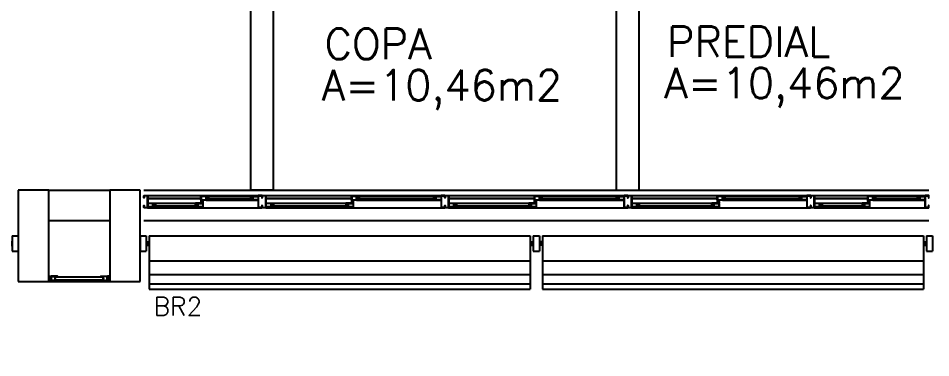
# Model space of a CAD drawing. Header units: millimetres. Extents: x 2128 to 2646, y 1972 to 2207.
# Drawn here: x 2458.24 to 2464.22, y 2053.22 to 2055.44 of the extents above; entities that cross this region are included whole.
import ezdxf

# ---------------------------------------------------------------- set-up
doc = ezdxf.new("R2010")
doc.units = ezdxf.units.MM
for name, color, linetype in [('AR-ALV', 2, 'Continuous'), ('AR-BRISES', 1, 'Continuous'), ('AR-ESQ', 1, 'Continuous'), ('AR-ESTC', 3, 'Continuous'), ('AR-PEITORIL', 1, 'Continuous'), ('ar-talude', 1, 'Continuous'), ('BR-LINHAS', 1, 'Continuous'), ('BR-MONTANTE', 242, 'Continuous'), ('BR-PAINEL', 1, 'Continuous'), ('BR-SUPORTE', 1, 'Continuous'), ('BR-TEXTO', 2, 'Continuous'), ('DT-ESQ-BAGUETE-C', 1, 'Continuous'), ('DT-ESQ-BAGUETE-V', 1, 'Continuous'), ('DT-ESQ-CHAPA DOBRADA-V', 1, 'Continuous'), ('DT-ESQ-PERFIL CADEIRA-C', 2, 'Continuous'), ('DT-ESQ-PERFIL CADEIRA-V', 2, 'Continuous'), ('DT-ESQ-PERFIL U SIMPLES-C', 2, 'Continuous'), ('DT-ESQ-PERFIL U-C', 2, 'Continuous'), ('DT-ESQ-PERFIL U-V', 1, 'Continuous'), ('DT-ESQ-VENEZIANA-C', 1, 'Continuous'), ('DT-ESQ-VENEZIANA-V', 1, 'Continuous'), ('DT-ESQ-VIDRO-C', 2, 'Continuous'), ('DT-TXTMOD', 1, 'Continuous'), ('TEXTO', 2, 'Continuous'), ('Área', 2, 'Continuous')]:
    doc.layers.add(name, color=color, linetype=linetype)
doc.styles.add('S10', font='simplex.shx', dxfattribs={"height": 0.1})
doc.styles.add('S12', font='simplex.shx', dxfattribs={"width": 1.1, "height": 0.12})
doc.styles.add('UNB-100', font='simplex.shx', dxfattribs={"height": 0.2})

# ---------------------------------------------------------------- blocks, each defined once
blk = doc.blocks.new('EF65-P')
at = {"layer": 'DT-ESQ-BAGUETE-C', "ltscale": 0.1}
for points in [[(0.4225, -0.055), (0.409, -0.055), (0.409, -0.0535), (0.422, -0.0535, 0.414214), (0.4225, -0.053), (0.4225, -0.042, 0.414214), (0.422, -0.0415), (0.409, -0.0415), (0.409, -0.04), (0.4225, -0.04, -0.414214), (0.424, -0.0415), (0.424, -0.0535, -0.414214)], [(0.7015, -0.055), (0.715, -0.055), (0.715, -0.0535), (0.702, -0.0535, -0.414214), (0.7015, -0.053), (0.7015, -0.042, -0.414214), (0.702, -0.0415), (0.715, -0.0415), (0.715, -0.04), (0.7015, -0.04, 0.414214), (0.7, -0.0415), (0.7, -0.0535, 0.414214)], [(1.41, -0.055), (1.3965, -0.055), (1.3965, -0.0535), (1.4095, -0.0535, 0.414214), (1.41, -0.053), (1.41, -0.042, 0.414214), (1.4095, -0.0415), (1.3965, -0.0415), (1.3965, -0.04), (1.41, -0.04, -0.414214), (1.4115, -0.0415), (1.4115, -0.0535, -0.414214)], [(1.9015, -0.055), (1.915, -0.055), (1.915, -0.0535), (1.902, -0.0535, -0.414214), (1.9015, -0.053), (1.9015, -0.042, -0.414214), (1.902, -0.0415), (1.915, -0.0415), (1.915, -0.04), (1.9015, -0.04, 0.414214), (1.9, -0.0415), (1.9, -0.0535, 0.414214)], [(2.61, -0.055), (2.5965, -0.055), (2.5965, -0.0535), (2.6095, -0.0535, 0.414214), (2.61, -0.053), (2.61, -0.042, 0.414214), (2.6095, -0.0415), (2.5965, -0.0415), (2.5965, -0.04), (2.61, -0.04, -0.414214), (2.6115, -0.0415), (2.6115, -0.0535, -0.414214)], [(3.1015, -0.055), (3.115, -0.055), (3.115, -0.0535), (3.102, -0.0535, -0.414214), (3.1015, -0.053), (3.1015, -0.042, -0.414214), (3.102, -0.0415), (3.115, -0.0415), (3.115, -0.04), (3.1015, -0.04, 0.414214), (3.1, -0.0415), (3.1, -0.0535, 0.414214)], [(3.81, -0.055), (3.7965, -0.055), (3.7965, -0.0535), (3.8095, -0.0535, 0.414214), (3.81, -0.053), (3.81, -0.042, 0.414214), (3.8095, -0.0415), (3.7965, -0.0415), (3.7965, -0.04), (3.81, -0.04, -0.414214), (3.8115, -0.0415), (3.8115, -0.0535, -0.414214)], [(4.3015, -0.055), (4.315, -0.055), (4.315, -0.0535), (4.302, -0.0535, -0.414214), (4.3015, -0.053), (4.3015, -0.042, -0.414214), (4.302, -0.0415), (4.315, -0.0415), (4.315, -0.04), (4.3015, -0.04, 0.414214), (4.3, -0.0415), (4.3, -0.0535, 0.414214)], [(4.7975, -0.055), (4.784, -0.055), (4.784, -0.0535), (4.797, -0.0535, 0.414214), (4.7975, -0.053), (4.7975, -0.042, 0.414214), (4.797, -0.0415), (4.784, -0.0415), (4.784, -0.04), (4.7975, -0.04, -0.414214), (4.799, -0.0415), (4.799, -0.0535, -0.414214)], [(5.0765, -0.055), (5.09, -0.055), (5.09, -0.0535), (5.077, -0.0535, -0.414214), (5.0765, -0.053), (5.0765, -0.042, -0.414214), (5.077, -0.0415), (5.09, -0.0415), (5.09, -0.04), (5.0765, -0.04, 0.414214), (5.075, -0.0415), (5.075, -0.0535, 0.414214)], [(0.0735, -0.1), (0.06, -0.1), (0.06, -0.0985), (0.073, -0.0985, 0.414214), (0.0735, -0.098), (0.0735, -0.087, 0.414214), (0.073, -0.0865), (0.06, -0.0865), (0.06, -0.085), (0.0735, -0.085, -0.414214), (0.075, -0.0865), (0.075, -0.0985, -0.414214)], [(0.339, -0.1), (0.3525, -0.1), (0.3525, -0.0985), (0.3395, -0.0985, -0.414214), (0.339, -0.098), (0.339, -0.087, -0.414214), (0.3395, -0.0865), (0.3525, -0.0865), (0.3525, -0.085), (0.339, -0.085, 0.414214), (0.3375, -0.0865), (0.3375, -0.0985, 0.414214)], [(0.8485, -0.1), (0.835, -0.1), (0.835, -0.0985), (0.848, -0.0985, 0.414214), (0.8485, -0.098), (0.8485, -0.087, 0.414214), (0.848, -0.0865), (0.835, -0.0865), (0.835, -0.085), (0.8485, -0.085, -0.414214), (0.85, -0.0865), (0.85, -0.0985, -0.414214)], [(1.3265, -0.1), (1.34, -0.1), (1.34, -0.0985), (1.327, -0.0985, -0.414214), (1.3265, -0.098), (1.3265, -0.087, -0.414214), (1.327, -0.0865), (1.34, -0.0865), (1.34, -0.085), (1.3265, -0.085, 0.414214), (1.325, -0.0865), (1.325, -0.0985, 0.414214)], [(2.0485, -0.1), (2.035, -0.1), (2.035, -0.0985), (2.048, -0.0985, 0.414214), (2.0485, -0.098), (2.0485, -0.087, 0.414214), (2.048, -0.0865), (2.035, -0.0865), (2.035, -0.085), (2.0485, -0.085, -0.414214), (2.05, -0.0865), (2.05, -0.0985, -0.414214)], [(2.5265, -0.1), (2.54, -0.1), (2.54, -0.0985), (2.527, -0.0985, -0.414214), (2.5265, -0.098), (2.5265, -0.087, -0.414214), (2.527, -0.0865), (2.54, -0.0865), (2.54, -0.085), (2.5265, -0.085, 0.414214), (2.525, -0.0865), (2.525, -0.0985, 0.414214)], [(3.2485, -0.1), (3.235, -0.1), (3.235, -0.0985), (3.248, -0.0985, 0.414214), (3.2485, -0.098), (3.2485, -0.087, 0.414214), (3.248, -0.0865), (3.235, -0.0865), (3.235, -0.085), (3.2485, -0.085, -0.414214), (3.25, -0.0865), (3.25, -0.0985, -0.414214)], [(3.7265, -0.1), (3.74, -0.1), (3.74, -0.0985), (3.727, -0.0985, -0.414214), (3.7265, -0.098), (3.7265, -0.087, -0.414214), (3.727, -0.0865), (3.74, -0.0865), (3.74, -0.085), (3.7265, -0.085, 0.414214), (3.725, -0.0865), (3.725, -0.0985, 0.414214)], [(4.4485, -0.1), (4.435, -0.1), (4.435, -0.0985), (4.448, -0.0985, 0.414214), (4.4485, -0.098), (4.4485, -0.087, 0.414214), (4.448, -0.0865), (4.435, -0.0865), (4.435, -0.085), (4.4485, -0.085, -0.414214), (4.45, -0.0865), (4.45, -0.0985, -0.414214)], [(4.714, -0.1), (4.7275, -0.1), (4.7275, -0.0985), (4.7145, -0.0985, -0.414214), (4.714, -0.098), (4.714, -0.087, -0.414214), (4.7145, -0.0865), (4.7275, -0.0865), (4.7275, -0.085), (4.714, -0.085, 0.414214), (4.7125, -0.0865), (4.7125, -0.0985, 0.414214)]]:
    blk.add_lwpolyline(points, format="xyb", close=True, dxfattribs=at)
at = {"layer": 'DT-ESQ-BAGUETE-V', "ltscale": 0.1}
for p, q in [((0.4225, -0.04), (0.7015, -0.04)), ((1.41, -0.04), (1.9015, -0.04)), ((2.61, -0.04), (3.1015, -0.04)), ((3.81, -0.04), (4.3015, -0.04)), ((4.7975, -0.04), (5.0765, -0.04)), ((0.0735, -0.085), (0.339, -0.085)), ((0.8485, -0.085), (1.3265, -0.085)), ((2.0485, -0.085), (2.5265, -0.085)), ((3.2485, -0.085), (3.7265, -0.085)), ((4.4485, -0.085), (4.714, -0.085))]:
    blk.add_line(p, q, dxfattribs=at)
at = {"layer": 'DT-ESQ-CHAPA DOBRADA-V', "ltscale": 0.1}
for p, q in [((0.025, -0.052), (0.374, -0.052)), ((0.025, -0.055), (0.374, -0.055)), ((0.8, -0.052), (1.3615, -0.052)), ((0.8, -0.055), (1.3615, -0.055)), ((2, -0.052), (2.5615, -0.052)), ((2, -0.055), (2.5615, -0.055)), ((3.2, -0.052), (3.7615, -0.052)), ((3.2, -0.055), (3.7615, -0.055)), ((4.4, -0.052), (4.749, -0.052)), ((4.4, -0.055), (4.749, -0.055))]:
    blk.add_line(p, q, dxfattribs=at)
at = {"layer": 'DT-ESQ-PERFIL CADEIRA-C', "ltscale": 0.1}
for p, q in [((0.025, -0.1085), (0.0735, -0.1085)), ((0.3855, -0.1085), (0.339, -0.1085)), ((0.376, -0.0635), (0.4225, -0.0635)), ((0.75, -0.0635), (0.7015, -0.0635)), ((0.8, -0.1085), (0.8485, -0.1085)), ((1.373, -0.1085), (1.3265, -0.1085)), ((1.3635, -0.0635), (1.41, -0.0635)), ((1.95, -0.0635), (1.9015, -0.0635)), ((2, -0.1085), (2.0485, -0.1085)), ((2.573, -0.1085), (2.5265, -0.1085)), ((2.5635, -0.0635), (2.61, -0.0635)), ((3.15, -0.0635), (3.1015, -0.0635)), ((3.2, -0.1085), (3.2485, -0.1085)), ((3.773, -0.1085), (3.7265, -0.1085)), ((3.7635, -0.0635), (3.81, -0.0635)), ((4.35, -0.0635), (4.3015, -0.0635)), ((4.4, -0.1085), (4.4485, -0.1085)), ((4.7605, -0.1085), (4.714, -0.1085)), ((4.751, -0.0635), (4.7975, -0.0635)), ((5.125, -0.0635), (5.0765, -0.0635))]:
    blk.add_line(p, q, dxfattribs=at)
for points in [[(0.4225, -0.062, -1), (0.4225, -0.065), (0.376, -0.065, -0.414214), (0.374, -0.063), (0.374, -0.042, -0.414214), (0.376, -0.04), (0.4075, -0.04, -0.414214), (0.409, -0.0415), (0.409, -0.062)], [(0.409, -0.0635, -0.198913), (0.4079, -0.0631, -0.198913), (0.4075, -0.062), (0.4075, -0.042, 0.414214), (0.407, -0.0415), (0.376, -0.0415, 0.414214), (0.3755, -0.042), (0.3755, -0.063, 0.414214), (0.376, -0.0635)], [(0.7015, -0.065), (0.75, -0.065), (0.75, -0.0635), (0.715, -0.0635, 0.198912), (0.7161, -0.0631, 0.198913), (0.7165, -0.062), (0.7165, -0.042, -0.414214), (0.717, -0.0415), (0.75, -0.0415), (0.75, -0.04), (0.7165, -0.04, 0.414214), (0.715, -0.0415), (0.715, -0.0535), (0.715, -0.055), (0.715, -0.062), (0.7015, -0.062, 1)], [(1.41, -0.062, -1), (1.41, -0.065), (1.3635, -0.065, -0.414214), (1.3615, -0.063), (1.3615, -0.042, -0.414214), (1.3635, -0.04), (1.395, -0.04, -0.414214), (1.3965, -0.0415), (1.3965, -0.062)], [(1.3965, -0.0635, -0.198913), (1.3954, -0.0631, -0.198913), (1.395, -0.062), (1.395, -0.042, 0.414214), (1.3945, -0.0415), (1.3635, -0.0415, 0.414214), (1.363, -0.042), (1.363, -0.063, 0.414214), (1.3635, -0.0635)], [(1.9015, -0.065), (1.95, -0.065), (1.95, -0.0635), (1.915, -0.0635, 0.198912), (1.9161, -0.0631, 0.198913), (1.9165, -0.062), (1.9165, -0.042, -0.414214), (1.917, -0.0415), (1.95, -0.0415), (1.95, -0.04), (1.9165, -0.04, 0.414214), (1.915, -0.0415), (1.915, -0.0535), (1.915, -0.055), (1.915, -0.062), (1.9015, -0.062, 1)], [(2.61, -0.062, -1), (2.61, -0.065), (2.5635, -0.065, -0.414214), (2.5615, -0.063), (2.5615, -0.042, -0.414214), (2.5635, -0.04), (2.595, -0.04, -0.414214), (2.5965, -0.0415), (2.5965, -0.062)], [(2.5965, -0.0635, -0.198913), (2.5954, -0.0631, -0.198913), (2.595, -0.062), (2.595, -0.042, 0.414214), (2.5945, -0.0415), (2.5635, -0.0415, 0.414214), (2.563, -0.042), (2.563, -0.063, 0.414214), (2.5635, -0.0635)], [(3.1015, -0.065), (3.15, -0.065), (3.15, -0.0635), (3.115, -0.0635, 0.198912), (3.1161, -0.0631, 0.198913), (3.1165, -0.062), (3.1165, -0.042, -0.414214), (3.117, -0.0415), (3.15, -0.0415), (3.15, -0.04), (3.1165, -0.04, 0.414214), (3.115, -0.0415), (3.115, -0.0535), (3.115, -0.055), (3.115, -0.062), (3.1015, -0.062, 1)], [(3.81, -0.062, -1), (3.81, -0.065), (3.7635, -0.065, -0.414214), (3.7615, -0.063), (3.7615, -0.042, -0.414214), (3.7635, -0.04), (3.795, -0.04, -0.414214), (3.7965, -0.0415), (3.7965, -0.062)], [(3.7965, -0.0635, -0.198913), (3.7954, -0.0631, -0.198913), (3.795, -0.062), (3.795, -0.042, 0.414214), (3.7945, -0.0415), (3.7635, -0.0415, 0.414214), (3.763, -0.042), (3.763, -0.063, 0.414214), (3.7635, -0.0635)], [(4.3015, -0.065), (4.35, -0.065), (4.35, -0.0635), (4.315, -0.0635, 0.198912), (4.3161, -0.0631, 0.198913), (4.3165, -0.062), (4.3165, -0.042, -0.414214), (4.317, -0.0415), (4.35, -0.0415), (4.35, -0.04), (4.3165, -0.04, 0.414214), (4.315, -0.0415), (4.315, -0.0535), (4.315, -0.055), (4.315, -0.062), (4.3015, -0.062, 1)], [(4.7975, -0.062, -1), (4.7975, -0.065), (4.751, -0.065, -0.414214), (4.749, -0.063), (4.749, -0.042, -0.414214), (4.751, -0.04), (4.7825, -0.04, -0.414214), (4.784, -0.0415), (4.784, -0.062)], [(4.784, -0.0635, -0.198913), (4.7829, -0.0631, -0.198913), (4.7825, -0.062), (4.7825, -0.042, 0.414214), (4.782, -0.0415), (4.751, -0.0415, 0.414214), (4.7505, -0.042), (4.7505, -0.063, 0.414214), (4.751, -0.0635)], [(5.0765, -0.065), (5.125, -0.065), (5.125, -0.0635), (5.09, -0.0635, 0.198912), (5.0911, -0.0631, 0.198913), (5.0915, -0.062), (5.0915, -0.042, -0.414214), (5.092, -0.0415), (5.125, -0.0415), (5.125, -0.04), (5.0915, -0.04, 0.414214), (5.09, -0.0415), (5.09, -0.0535), (5.09, -0.055), (5.09, -0.062), (5.0765, -0.062, 1)], [(0.0735, -0.11), (0.025, -0.11), (0.025, -0.1085), (0.06, -0.1085, -0.198912), (0.0589, -0.1081, -0.198913), (0.0585, -0.107), (0.0585, -0.087, 0.414214), (0.058, -0.0865), (0.025, -0.0865), (0.025, -0.085), (0.0585, -0.085, -0.414214), (0.06, -0.0865), (0.06, -0.0985), (0.06, -0.1), (0.06, -0.107), (0.0735, -0.107, -1)], [(0.339, -0.107, 1), (0.339, -0.11), (0.3855, -0.11, 0.414214), (0.3875, -0.108), (0.3875, -0.087, 0.414214), (0.3855, -0.085), (0.354, -0.085, 0.414214), (0.3525, -0.0865), (0.3525, -0.107)], [(0.3525, -0.1085, 0.198913), (0.3536, -0.1081, 0.198913), (0.354, -0.107), (0.354, -0.087, -0.414214), (0.3545, -0.0865), (0.3855, -0.0865, -0.414214), (0.386, -0.087), (0.386, -0.108, -0.414214), (0.3855, -0.1085)], [(0.8485, -0.11), (0.8, -0.11), (0.8, -0.1085), (0.835, -0.1085, -0.198912), (0.8339, -0.1081, -0.198913), (0.8335, -0.107), (0.8335, -0.087, 0.414214), (0.833, -0.0865), (0.8, -0.0865), (0.8, -0.085), (0.8335, -0.085, -0.414214), (0.835, -0.0865), (0.835, -0.0985), (0.835, -0.1), (0.835, -0.107), (0.8485, -0.107, -1)], [(1.3265, -0.107, 1), (1.3265, -0.11), (1.373, -0.11, 0.414214), (1.375, -0.108), (1.375, -0.087, 0.414214), (1.373, -0.085), (1.3415, -0.085, 0.414214), (1.34, -0.0865), (1.34, -0.107)], [(1.34, -0.1085, 0.198913), (1.3411, -0.1081, 0.198913), (1.3415, -0.107), (1.3415, -0.087, -0.414214), (1.342, -0.0865), (1.373, -0.0865, -0.414214), (1.3735, -0.087), (1.3735, -0.108, -0.414214), (1.373, -0.1085)], [(2.0485, -0.11), (2, -0.11), (2, -0.1085), (2.035, -0.1085, -0.198912), (2.0339, -0.1081, -0.198913), (2.0335, -0.107), (2.0335, -0.087, 0.414214), (2.033, -0.0865), (2, -0.0865), (2, -0.085), (2.0335, -0.085, -0.414214), (2.035, -0.0865), (2.035, -0.0985), (2.035, -0.1), (2.035, -0.107), (2.0485, -0.107, -1)], [(2.5265, -0.107, 1), (2.5265, -0.11), (2.573, -0.11, 0.414214), (2.575, -0.108), (2.575, -0.087, 0.414214), (2.573, -0.085), (2.5415, -0.085, 0.414214), (2.54, -0.0865), (2.54, -0.107)], [(2.54, -0.1085, 0.198913), (2.5411, -0.1081, 0.198913), (2.5415, -0.107), (2.5415, -0.087, -0.414214), (2.542, -0.0865), (2.573, -0.0865, -0.414214), (2.5735, -0.087), (2.5735, -0.108, -0.414214), (2.573, -0.1085)], [(3.2485, -0.11), (3.2, -0.11), (3.2, -0.1085), (3.235, -0.1085, -0.198912), (3.2339, -0.1081, -0.198913), (3.2335, -0.107), (3.2335, -0.087, 0.414214), (3.233, -0.0865), (3.2, -0.0865), (3.2, -0.085), (3.2335, -0.085, -0.414214), (3.235, -0.0865), (3.235, -0.0985), (3.235, -0.1), (3.235, -0.107), (3.2485, -0.107, -1)], [(3.7265, -0.107, 1), (3.7265, -0.11), (3.773, -0.11, 0.414214), (3.775, -0.108), (3.775, -0.087, 0.414214), (3.773, -0.085), (3.7415, -0.085, 0.414214), (3.74, -0.0865), (3.74, -0.107)], [(3.74, -0.1085, 0.198913), (3.7411, -0.1081, 0.198913), (3.7415, -0.107), (3.7415, -0.087, -0.414214), (3.742, -0.0865), (3.773, -0.0865, -0.414214), (3.7735, -0.087), (3.7735, -0.108, -0.414214), (3.773, -0.1085)], [(4.4485, -0.11), (4.4, -0.11), (4.4, -0.1085), (4.435, -0.1085, -0.198912), (4.4339, -0.1081, -0.198913), (4.4335, -0.107), (4.4335, -0.087, 0.414214), (4.433, -0.0865), (4.4, -0.0865), (4.4, -0.085), (4.4335, -0.085, -0.414214), (4.435, -0.0865), (4.435, -0.0985), (4.435, -0.1), (4.435, -0.107), (4.4485, -0.107, -1)], [(4.714, -0.107, 1), (4.714, -0.11), (4.7605, -0.11, 0.414214), (4.7625, -0.108), (4.7625, -0.087, 0.414214), (4.7605, -0.085), (4.729, -0.085, 0.414214), (4.7275, -0.0865), (4.7275, -0.107)], [(4.7275, -0.1085, 0.198913), (4.7286, -0.1081, 0.198913), (4.729, -0.107), (4.729, -0.087, -0.414214), (4.7295, -0.0865), (4.7605, -0.0865, -0.414214), (4.761, -0.087), (4.761, -0.108, -0.414214), (4.7605, -0.1085)]]:
    blk.add_lwpolyline(points, format="xyb", close=True, dxfattribs=at)
at = {"layer": 'DT-ESQ-PERFIL CADEIRA-V', "ltscale": 0.1}
for p, q in [((0.0735, -0.11), (0.339, -0.11)), ((0.4075, -0.065), (0.7015, -0.065)), ((0.8485, -0.11), (1.3265, -0.11)), ((1.395, -0.065), (1.9015, -0.065)), ((2.0485, -0.11), (2.5265, -0.11)), ((2.595, -0.065), (3.1015, -0.065)), ((3.2485, -0.11), (3.7265, -0.11)), ((3.795, -0.065), (4.3015, -0.065)), ((4.4485, -0.11), (4.714, -0.11)), ((4.7825, -0.065), (5.0765, -0.065))]:
    blk.add_line(p, q, dxfattribs=at)
at = {"layer": 'DT-ESQ-PERFIL U SIMPLES-C', "ltscale": 0.1}
for points in [[(0.376, -0.077), (0.384, -0.077), (0.384, -0.0755), (0.376, -0.0755, -0.414214), (0.3755, -0.075), (0.3755, -0.067, -0.414214), (0.376, -0.0665), (0.384, -0.0665), (0.384, -0.065), (0.376, -0.065, 0.414214), (0.374, -0.067), (0.374, -0.075, 0.414214)], [(0.3855, -0.073), (0.3775, -0.073), (0.3775, -0.0745), (0.3855, -0.0745, -0.414214), (0.386, -0.075), (0.386, -0.083, -0.414214), (0.3855, -0.0835), (0.3775, -0.0835), (0.3775, -0.085), (0.3855, -0.085, 0.414214), (0.3875, -0.083), (0.3875, -0.075, 0.414214)], [(1.3635, -0.077), (1.3715, -0.077), (1.3715, -0.0755), (1.3635, -0.0755, -0.414214), (1.363, -0.075), (1.363, -0.067, -0.414214), (1.3635, -0.0665), (1.3715, -0.0665), (1.3715, -0.065), (1.3635, -0.065, 0.414214), (1.3615, -0.067), (1.3615, -0.075, 0.414214)], [(1.373, -0.073), (1.365, -0.073), (1.365, -0.0745), (1.373, -0.0745, -0.414214), (1.3735, -0.075), (1.3735, -0.083, -0.414214), (1.373, -0.0835), (1.365, -0.0835), (1.365, -0.085), (1.373, -0.085, 0.414214), (1.375, -0.083), (1.375, -0.075, 0.414214)], [(2.5635, -0.077), (2.5715, -0.077), (2.5715, -0.0755), (2.5635, -0.0755, -0.414214), (2.563, -0.075), (2.563, -0.067, -0.414214), (2.5635, -0.0665), (2.5715, -0.0665), (2.5715, -0.065), (2.5635, -0.065, 0.414214), (2.5615, -0.067), (2.5615, -0.075, 0.414214)], [(2.573, -0.073), (2.565, -0.073), (2.565, -0.0745), (2.573, -0.0745, -0.414214), (2.5735, -0.075), (2.5735, -0.083, -0.414214), (2.573, -0.0835), (2.565, -0.0835), (2.565, -0.085), (2.573, -0.085, 0.414214), (2.575, -0.083), (2.575, -0.075, 0.414214)], [(3.7635, -0.077), (3.7715, -0.077), (3.7715, -0.0755), (3.7635, -0.0755, -0.414214), (3.763, -0.075), (3.763, -0.067, -0.414214), (3.7635, -0.0665), (3.7715, -0.0665), (3.7715, -0.065), (3.7635, -0.065, 0.414214), (3.7615, -0.067), (3.7615, -0.075, 0.414214)], [(3.773, -0.073), (3.765, -0.073), (3.765, -0.0745), (3.773, -0.0745, -0.414214), (3.7735, -0.075), (3.7735, -0.083, -0.414214), (3.773, -0.0835), (3.765, -0.0835), (3.765, -0.085), (3.773, -0.085, 0.414214), (3.775, -0.083), (3.775, -0.075, 0.414214)], [(4.751, -0.077), (4.759, -0.077), (4.759, -0.0755), (4.751, -0.0755, -0.414214), (4.7505, -0.075), (4.7505, -0.067, -0.414214), (4.751, -0.0665), (4.759, -0.0665), (4.759, -0.065), (4.751, -0.065, 0.414214), (4.749, -0.067), (4.749, -0.075, 0.414214)], [(4.7605, -0.073), (4.7525, -0.073), (4.7525, -0.0745), (4.7605, -0.0745, -0.414214), (4.761, -0.075), (4.761, -0.083, -0.414214), (4.7605, -0.0835), (4.7525, -0.0835), (4.7525, -0.085), (4.7605, -0.085, 0.414214), (4.7625, -0.083), (4.7625, -0.075, 0.414214)]]:
    blk.add_lwpolyline(points, format="xyb", close=True, dxfattribs=at)
at = {"layer": 'DT-ESQ-PERFIL U-C', "ltscale": 0.1}
for points in [[(0, -0.0365, -0.414214), (0.0015, -0.035), (0.0235, -0.035, -0.414214), (0.025, -0.0365), (0.025, -0.1135, -0.414214), (0.0235, -0.115), (0.0015, -0.115, -0.414214), (0, -0.1135), (0, -0.1), (0.0015, -0.1), (0.0015, -0.113, 0.414214), (0.002, -0.1135), (0.023, -0.1135, 0.414214), (0.0235, -0.113), (0.0235, -0.037, 0.414214), (0.023, -0.0365), (0.002, -0.0365, 0.414214), (0.0015, -0.037), (0.0015, -0.05), (0, -0.05)], [(0.775, -0.0365, 0.414214), (0.7735, -0.035), (0.7515, -0.035, 0.414214), (0.75, -0.0365), (0.75, -0.1135, 0.414214), (0.7515, -0.115), (0.7735, -0.115, 0.414214), (0.775, -0.1135), (0.775, -0.1), (0.7735, -0.1), (0.7735, -0.113, -0.414214), (0.773, -0.1135), (0.752, -0.1135, -0.414214), (0.7515, -0.113), (0.7515, -0.037, -0.414214), (0.752, -0.0365), (0.773, -0.0365, -0.414214), (0.7735, -0.037), (0.7735, -0.05), (0.775, -0.05)], [(0.775, -0.0365, -0.414214), (0.7765, -0.035), (0.7985, -0.035, -0.414214), (0.8, -0.0365), (0.8, -0.1135, -0.414214), (0.7985, -0.115), (0.7765, -0.115, -0.414214), (0.775, -0.1135), (0.775, -0.1), (0.7765, -0.1), (0.7765, -0.113, 0.414214), (0.777, -0.1135), (0.798, -0.1135, 0.414214), (0.7985, -0.113), (0.7985, -0.037, 0.414214), (0.798, -0.0365), (0.777, -0.0365, 0.414214), (0.7765, -0.037), (0.7765, -0.05), (0.775, -0.05)], [(1.975, -0.0365, 0.414214), (1.9735, -0.035), (1.9515, -0.035, 0.414214), (1.95, -0.0365), (1.95, -0.1135, 0.414214), (1.9515, -0.115), (1.9735, -0.115, 0.414214), (1.975, -0.1135), (1.975, -0.1), (1.9735, -0.1), (1.9735, -0.113, -0.414214), (1.973, -0.1135), (1.952, -0.1135, -0.414214), (1.9515, -0.113), (1.9515, -0.037, -0.414214), (1.952, -0.0365), (1.973, -0.0365, -0.414214), (1.9735, -0.037), (1.9735, -0.05), (1.975, -0.05)], [(1.975, -0.0365, -0.414214), (1.9765, -0.035), (1.9985, -0.035, -0.414214), (2, -0.0365), (2, -0.1135, -0.414214), (1.9985, -0.115), (1.9765, -0.115, -0.414214), (1.975, -0.1135), (1.975, -0.1), (1.9765, -0.1), (1.9765, -0.113, 0.414214), (1.977, -0.1135), (1.998, -0.1135, 0.414214), (1.9985, -0.113), (1.9985, -0.037, 0.414214), (1.998, -0.0365), (1.977, -0.0365, 0.414214), (1.9765, -0.037), (1.9765, -0.05), (1.975, -0.05)], [(3.175, -0.0365, 0.414214), (3.1735, -0.035), (3.1515, -0.035, 0.414214), (3.15, -0.0365), (3.15, -0.1135, 0.414214), (3.1515, -0.115), (3.1735, -0.115, 0.414214), (3.175, -0.1135), (3.175, -0.1), (3.1735, -0.1), (3.1735, -0.113, -0.414214), (3.173, -0.1135), (3.152, -0.1135, -0.414214), (3.1515, -0.113), (3.1515, -0.037, -0.414214), (3.152, -0.0365), (3.173, -0.0365, -0.414214), (3.1735, -0.037), (3.1735, -0.05), (3.175, -0.05)], [(3.175, -0.0365, -0.414214), (3.1765, -0.035), (3.1985, -0.035, -0.414214), (3.2, -0.0365), (3.2, -0.1135, -0.414214), (3.1985, -0.115), (3.1765, -0.115, -0.414214), (3.175, -0.1135), (3.175, -0.1), (3.1765, -0.1), (3.1765, -0.113, 0.414214), (3.177, -0.1135), (3.198, -0.1135, 0.414214), (3.1985, -0.113), (3.1985, -0.037, 0.414214), (3.198, -0.0365), (3.177, -0.0365, 0.414214), (3.1765, -0.037), (3.1765, -0.05), (3.175, -0.05)], [(4.375, -0.0365, 0.414214), (4.3735, -0.035), (4.3515, -0.035, 0.414214), (4.35, -0.0365), (4.35, -0.1135, 0.414214), (4.3515, -0.115), (4.3735, -0.115, 0.414214), (4.375, -0.1135), (4.375, -0.1), (4.3735, -0.1), (4.3735, -0.113, -0.414214), (4.373, -0.1135), (4.352, -0.1135, -0.414214), (4.3515, -0.113), (4.3515, -0.037, -0.414214), (4.352, -0.0365), (4.373, -0.0365, -0.414214), (4.3735, -0.037), (4.3735, -0.05), (4.375, -0.05)], [(4.375, -0.0365, -0.414214), (4.3765, -0.035), (4.3985, -0.035, -0.414214), (4.4, -0.0365), (4.4, -0.1135, -0.414214), (4.3985, -0.115), (4.3765, -0.115, -0.414214), (4.375, -0.1135), (4.375, -0.1), (4.3765, -0.1), (4.3765, -0.113, 0.414214), (4.377, -0.1135), (4.398, -0.1135, 0.414214), (4.3985, -0.113), (4.3985, -0.037, 0.414214), (4.398, -0.0365), (4.377, -0.0365, 0.414214), (4.3765, -0.037), (4.3765, -0.05), (4.375, -0.05)], [(5.15, -0.0365, 0.414214), (5.1485, -0.035), (5.1265, -0.035, 0.414214), (5.125, -0.0365), (5.125, -0.1135, 0.414214), (5.1265, -0.115), (5.1485, -0.115, 0.414214), (5.15, -0.1135), (5.15, -0.1), (5.1485, -0.1), (5.1485, -0.113, -0.414214), (5.148, -0.1135), (5.127, -0.1135, -0.414214), (5.1265, -0.113), (5.1265, -0.037, -0.414214), (5.127, -0.0365), (5.148, -0.0365, -0.414214), (5.1485, -0.037), (5.1485, -0.05), (5.15, -0.05)]]:
    blk.add_lwpolyline(points, format="xyb", close=True, dxfattribs=at)
at = {"layer": 'DT-ESQ-PERFIL U-V', "ltscale": 0.1}
for p, q in [((0.0235, -0.035), (0.7515, -0.035)), ((0.7985, -0.035), (1.9515, -0.035)), ((1.9985, -0.035), (3.1515, -0.035)), ((3.1985, -0.035), (4.3515, -0.035)), ((4.3985, -0.035), (5.1265, -0.035)), ((0.0235, -0.115), (0.7515, -0.115)), ((0.7985, -0.115), (1.9515, -0.115)), ((1.9985, -0.115), (3.1515, -0.115)), ((3.1985, -0.115), (4.3515, -0.115)), ((4.3985, -0.115), (5.1265, -0.115))]:
    blk.add_line(p, q, dxfattribs=at)
at = {"layer": 'DT-ESQ-VIDRO-C', "ltscale": 0.1}
for points in [[(0.7125, -0.06), (0.7125, -0.057), (0.4115, -0.057), (0.4115, -0.06)], [(1.9125, -0.06), (1.9125, -0.057), (1.399, -0.057), (1.399, -0.06)], [(3.1125, -0.06), (3.1125, -0.057), (2.599, -0.057), (2.599, -0.06)], [(4.3125, -0.06), (4.3125, -0.057), (3.799, -0.057), (3.799, -0.06)], [(5.0875, -0.06), (5.0875, -0.057), (4.7865, -0.057), (4.7865, -0.06)], [(0.063, -0.105), (0.063, -0.102), (0.3495, -0.102), (0.3495, -0.105)], [(0.838, -0.105), (0.838, -0.102), (1.337, -0.102), (1.337, -0.105)], [(2.038, -0.105), (2.038, -0.102), (2.537, -0.102), (2.537, -0.105)], [(3.238, -0.105), (3.238, -0.102), (3.737, -0.102), (3.737, -0.105)], [(4.438, -0.105), (4.438, -0.102), (4.7245, -0.102), (4.7245, -0.105)]]:
    blk.add_lwpolyline(points, close=True, dxfattribs=at)
at = {"layer": 'DT-TXTMOD', "ltscale": 0.1, "style": 'S10', "flags": 3}
for tag, p in [('M01A', (0.025, -0.255)), ('M02A', (0.4253, -0.255)), ('M03A', (0.827, -0.255)), ('M04A', (1.2288, -0.255)), ('M05A', (1.6306, -0.255)), ('M06A', (2.0323, -0.255)), ('M07A', (2.4341, -0.255)), ('M08A', (2.8359, -0.255)), ('M09A', (3.2376, -0.255)), ('M10A', (3.6394, -0.255)), ('M11A', (4.0412, -0.255)), ('M12A', (4.4429, -0.255)), ('M13A', (4.8447, -0.255)), ('M14A', (5.2464, -0.255)), ('M15A', (5.6482, -0.255)), ('M16A', (6.05, -0.255))]:
    blk.add_attdef(tag, p, '', height=0.1, dxfattribs=at)
blk = doc.blocks.new('EF01A-P')
at = {"layer": 'DT-ESQ-BAGUETE-C', "ltscale": 0.1}
for points in [[(0.0015, 0.035), (0.015, 0.035), (0.015, 0.0335), (0.0015, 0.0335), (0.0015, 0.005), (0.015, 0.005), (0.015, 0.0035), (0.0015, 0.0035, -0.414214), (0, 0.005), (0, 0.0335, -0.414214)], [(0.3985, 0.035), (0.385, 0.035), (0.385, 0.0335), (0.3985, 0.0335), (0.3985, 0.005), (0.385, 0.005), (0.385, 0.0035), (0.3985, 0.0035, 0.414214), (0.4, 0.005), (0.4, 0.0335, 0.414214)]]:
    blk.add_lwpolyline(points, format="xyb", close=True, dxfattribs=at)
at = {"layer": 'DT-ESQ-PERFIL CADEIRA-C', "ltscale": 0.1}
for points in [[(0.01, 0.0015), (0.01, 0.003), (0.0015, 0.003, 1), (0.0015, 0), (0.015, 0, 0.414214), (0.0165, 0.0015), (0.0165, 0.0335), (0.043, 0.0335)], [(0.043, 0.0065), (0.018, 0.0065), (0.018, 0.0165), (0.0165, 0.0165), (0.0165, 0.0065, 0.414214), (0.018, 0.005), (0.043, 0.005), (0.0565, 0.005, 1), (0.0565, 0.008), (0.043, 0.008), (0.043, 0.02), (0.043, 0.032), (0.0565, 0.032, 1), (0.0565, 0.035), (0.043, 0.035), (0.0165, 0.035, 0.414214), (0.015, 0.0335), (0.015, 0.0015), (0.0015, 0.0015)], [(0.0415, 0.02), (0.0415, 0.032, -0.414214), (0.043, 0.0335), (0.0565, 0.0335)], [(0.0415, 0.02), (0.0415, 0.008, 0.414214), (0.043, 0.0065), (0.0565, 0.0065)], [(0.357, 0.0065), (0.382, 0.0065), (0.382, 0.0165), (0.3835, 0.0165), (0.3835, 0.0065, -0.414214), (0.382, 0.005), (0.357, 0.005), (0.3435, 0.005, -1), (0.3435, 0.008), (0.357, 0.008), (0.357, 0.02), (0.357, 0.032), (0.3435, 0.032, -1), (0.3435, 0.035), (0.357, 0.035), (0.3835, 0.035, -0.414214), (0.385, 0.0335), (0.385, 0.0015), (0.3985, 0.0015)], [(0.3585, 0.02), (0.3585, 0.032, 0.414214), (0.357, 0.0335), (0.3435, 0.0335)], [(0.3585, 0.02), (0.3585, 0.008, -0.414214), (0.357, 0.0065), (0.3435, 0.0065)], [(0.39, 0.0015), (0.39, 0.003), (0.3985, 0.003, -1), (0.3985, 0), (0.385, 0, -0.414214), (0.3835, 0.0015), (0.3835, 0.0335), (0.357, 0.0335)]]:
    blk.add_lwpolyline(points, format="xyb", dxfattribs=at)
at = {"layer": 'DT-ESQ-PERFIL CADEIRA-V', "ltscale": 0.1}
blk.add_line((0.015, 0), (0.385, 0), dxfattribs=at)
at = {"layer": 'DT-ESQ-VENEZIANA-C', "ltscale": 0.1}
for p, q in [((0.043, 0.0105), (0.357, 0.0105)), ((0.043, 0.009), (0.357, 0.009))]:
    blk.add_line(p, q, dxfattribs=at)
at = {"layer": 'DT-ESQ-VENEZIANA-V', "ltscale": 0.1}
blk.add_line((0.043, 0.031), (0.357, 0.031), dxfattribs=at)
blk = doc.blocks.new('BR-MODULO2')
at = {"layer": 'BR-LINHAS'}
for p, q in [((0.06, -0.2648), (2.56, -0.2648)), ((2.64, -0.2648), (5.14, -0.2648)), ((0.06, -0.3524), (2.56, -0.3524)), ((2.64, -0.3524), (5.14, -0.3524)), ((0.06, -0.4147), (2.56, -0.4147)), ((2.64, -0.4147), (5.14, -0.4147))]:
    blk.add_line(p, q, dxfattribs=at)
at = {"layer": 'BR-MONTANTE'}
for p, q in [((0, -0.1), (0, -0.2)), ((0, -0.1), (0.04, -0.1)), ((0.04, -0.1), (0.04, -0.2)), ((2.5797, -0.1), (2.6197, -0.1)), ((2.5797, -0.1), (2.5797, -0.2)), ((2.6197, -0.1), (2.6197, -0.2)), ((5.16, -0.1), (5.16, -0.2)), ((5.16, -0.1), (5.2, -0.1)), ((5.2, -0.1), (5.2, -0.2)), ((0, -0.2), (0.04, -0.2)), ((2.5797, -0.2), (2.6197, -0.2)), ((5.16, -0.2), (5.2, -0.2))]:
    blk.add_line(p, q, dxfattribs=at)
at = {"layer": 'BR-PAINEL'}
for p, q in [((0.06, -0.1), (2.56, -0.1)), ((0.06, -0.1), (0.06, -0.45)), ((2.56, -0.1), (2.56, -0.45)), ((2.64, -0.1), (2.64, -0.45)), ((2.64, -0.1), (5.14, -0.1)), ((5.14, -0.1), (5.14, -0.45)), ((0.06, -0.45), (2.56, -0.45)), ((2.64, -0.45), (5.14, -0.45))]:
    blk.add_line(p, q, dxfattribs=at)
at = {"layer": 'BR-SUPORTE'}
for p, q in [((0.04, -0.14), (0.06, -0.14)), ((0.04, -0.16), (0.06, -0.16)), ((0.05, -0.14), (0.05, -0.16)), ((2.5597, -0.14), (2.5797, -0.14)), ((2.5597, -0.16), (2.5797, -0.16)), ((2.5697, -0.14), (2.5697, -0.16)), ((2.6397, -0.14), (2.6197, -0.14)), ((2.6397, -0.16), (2.6197, -0.16)), ((2.6297, -0.14), (2.6297, -0.16)), ((5.14, -0.14), (5.16, -0.14)), ((5.14, -0.16), (5.16, -0.16)), ((5.15, -0.14), (5.15, -0.16))]:
    blk.add_line(p, q, dxfattribs=at)

msp = doc.modelspace()

# ---------------------------------------------------------------- linework, layer by layer
at = {"layer": 'AR-ALV'}
for p, q in [((2459.7615, 2054.3151), (2459.7615, 2059.1151)), ((2459.9115, 2054.3151), (2459.9115, 2058.9651)), ((2462.1615, 2054.3151), (2462.1615, 2058.9651)), ((2462.3115, 2054.3151), (2462.3115, 2058.9651)), ((2458.4365, 2054.3151), (2458.8365, 2054.3151)), ((2459.9115, 2054.3151), (2459.7615, 2054.3151)), ((2462.1615, 2054.3151), (2462.3115, 2054.3151)), ((2458.4365, 2054.1151), (2458.8365, 2054.1151))]:
    msp.add_line(p, q, dxfattribs=at)
at = {"layer": 'AR-ESTC'}
for p, q in [((2458.4365, 2054.3151), (2458.2365, 2054.3151)), ((2458.2365, 2054.3151), (2458.2365, 2053.7151)), ((2458.4365, 2053.7151), (2458.4365, 2054.3151)), ((2459.0365, 2054.3151), (2458.8365, 2054.3151)), ((2458.8365, 2054.3151), (2458.8365, 2053.7151)), ((2459.0365, 2053.7151), (2459.0365, 2054.3151)), ((2458.2365, 2053.7151), (2458.4365, 2053.7151)), ((2458.8365, 2053.7151), (2459.0365, 2053.7151))]:
    msp.add_line(p, q, dxfattribs=at)
at = {"layer": 'AR-PEITORIL'}
for p, q in [((2459.0615, 2054.3151), (2464.2115, 2054.3151)), ((2459.0615, 2054.1151), (2464.2115, 2054.1151))]:
    msp.add_line(p, q, dxfattribs=at)
at = {"layer": 'ar-talude'}
msp.add_open_spline([(2450.6541, 2053.8237), (2451.1573, 2047.3259), (2453.8437, 2032.3301), (2471.2283, 2019.1844), (2482.4538, 2021.8974), (2490.735, 2027.597), (2497.912, 2040.0992), (2502.9181, 2051.0293), (2507.4821, 2059.7435), (2509.4948, 2065.5907)], degree=3, knots=[0.874603, 0.874603, 0.874603, 0.874603, 13.033613, 24.300817, 33.994288, 45.623477, 57.311406, 66.544355, 85.146679, 85.146679, 85.146679, 85.146679], dxfattribs=at)

# ---------------------------------------------------------------- block references
at = {"layer": 'AR-BRISES'}
ref = msp.add_blockref('BR-MODULO2', (2453.0365, 2054.1151), dxfattribs=at)
ref.add_attrib('BR', 'BR2', (2453.1249, 2053.4927), dxfattribs={"layer": 'BR-TEXTO', "height": 0.12, "style": 'S12'})
ref = msp.add_blockref('BR-MODULO2', (2459.0365, 2054.1151), dxfattribs=at)
ref.add_attrib('BR', 'BR2', (2459.1249, 2053.4927), dxfattribs={"layer": 'BR-TEXTO', "height": 0.12, "style": 'S12'})
at = {"layer": 'AR-ESQ'}
for name, p in [('EF65-P', (2459.0615, 2054.3151)), ('EF01A-P', (2458.4365, 2053.7151))]:
    msp.add_blockref(name, p, dxfattribs=at)

# ---------------------------------------------------------------- texts
at = {"layer": 'TEXTO', "style": 'UNB-100'}
for s, p in [('PREDIAL', (2462.4936, 2055.1894)), ('COPA', (2460.2462, 2055.1753))]:
    msp.add_text(s, height=0.2, dxfattribs=at).set_placement(p)
at = {"layer": 'Área', "style": 'UNB-100'}
for p in [(2460.228, 2054.9041), (2462.4755, 2054.9181)]:
    msp.add_text('A=10,46m2', height=0.2, dxfattribs=at).set_placement(p)

doc.saveas('drawing.dxf')
